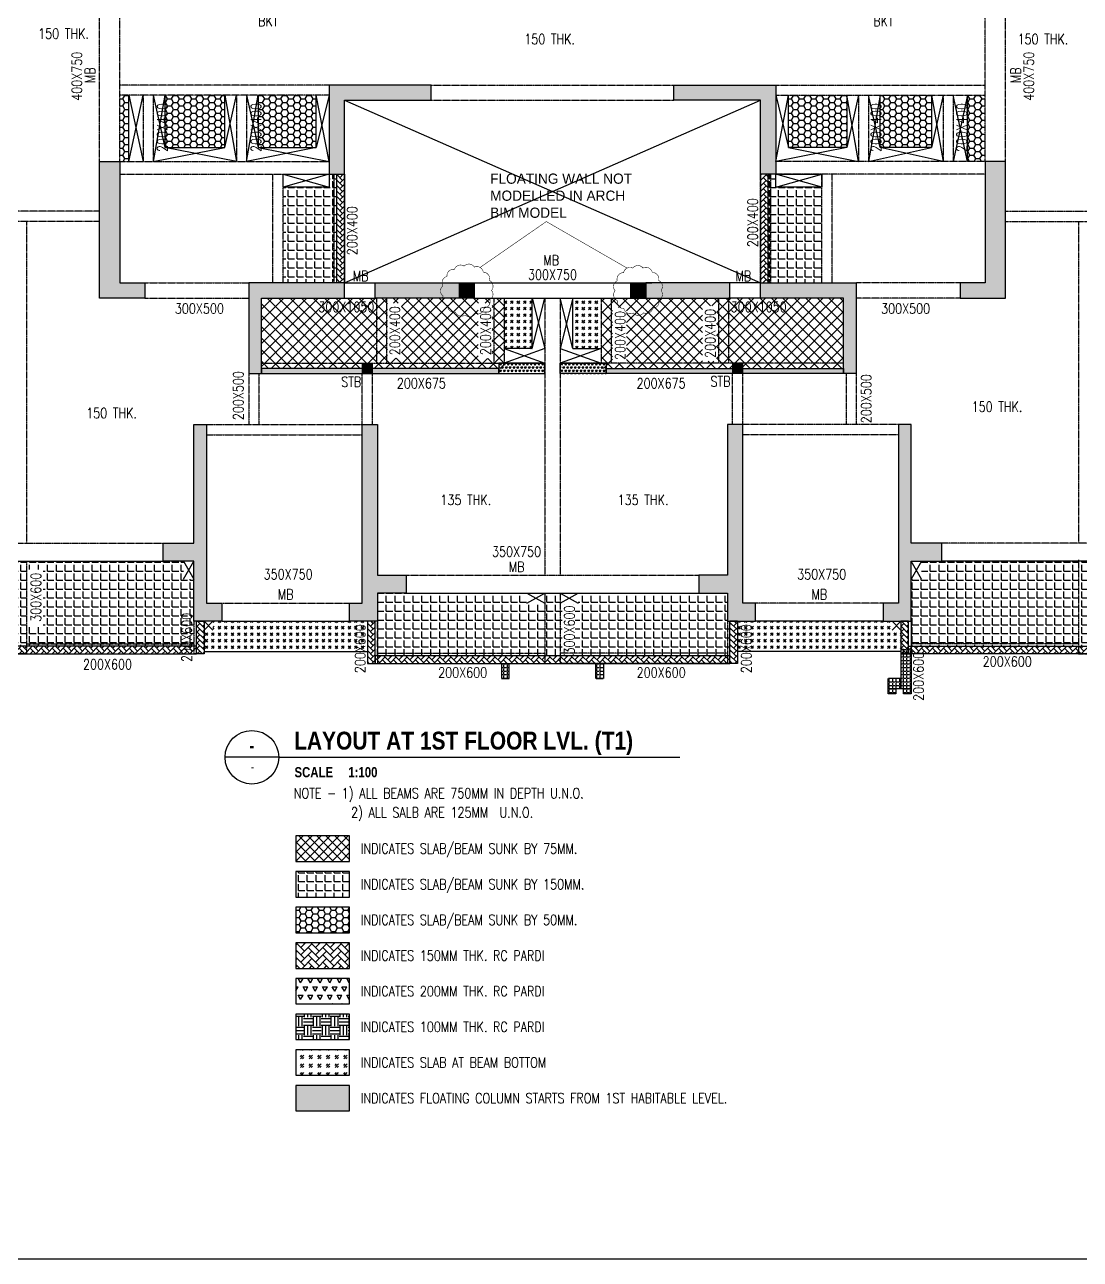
# Model space of a CAD drawing. Header units: millimetres. Extents: x 4277 to 218637, y 6776 to 49510.
# Drawn here: x 23488 to 44163, y 6776 to 30947 of the extents above; entities that cross this region are included whole.
import ezdxf
from ezdxf.enums import TextEntityAlignment as Align

# ---------------------------------------------------------------- set-up
doc = ezdxf.new("R2010")
doc.units = ezdxf.units.MM
doc.linetypes.add('DASHED2', pattern=[0.375, 0.25, -0.125])
doc.linetypes.add('HIDDEN', pattern=[0.375, 0.25, -0.125])
for name, color, linetype, lineweight in [('0. BIM ARCH 28.03.25', 7, 'Continuous', 0), ('BEAM SIZES', 3, 'Continuous', 0), ('Boundary', 40, 'Continuous', 30), ('FC', 4, 'Continuous', 0), ('OTHER', 7, 'Continuous', 30), ('RC PARDI 100MM', 2, 'Continuous', 25), ('RC PARDI 150MM', 2, 'Continuous', 25), ('RC PARDI 200MM', 2, 'Continuous', 25), ('RC PARDI 75MM', 2, 'Continuous', 25)]:
    doc.layers.add(name, color=color, linetype=linetype, lineweight=lineweight)
for name, color, linetype in [('A-REFR-TITL-100', 2, 'Continuous'), ('BEAM', 3, 'DASHED2'), ('BEAM NO', 3, 'Continuous'), ('COL', 6, 'Continuous'), ('col solid', 20, 'Continuous'), ('COVER', 2, 'Continuous'), ('CUT', 9, 'Continuous'), ('HAT', 30, 'Continuous'), ('SLAB NO', 3, 'Continuous'), ('TEXT', 3, 'Continuous')]:
    doc.layers.add(name, color=color, linetype=linetype)
doc.styles.add('AR', font='GOTHIC.TTF')
doc.styles.add('Arial', font='arial.ttf')
doc.styles.add('ARIAL-TITLE', font='arialbd.ttf')
doc.styles.add('ROMANS', font='romans.shx', dxfattribs={"width": 1.2})
pattern_1 = [(0, (67241, -120499.32), (0, 174.625), [127, -47.625]), (90, (67241, -120499.32), (-174.625, 1e-14), [127, -47.625])]
pattern_2 = [(45, (67241, -120499.32), (-112.2532, 112.2532), []), (135, (67241, -120499.32), (-112.2532, -112.2532), [])]
pattern_3 = [(45, (70290.13, -120599.35), (0, 107.763073), [228.6, -76.2]), (135, (70344.01, -120545.47), (1e-14, 107.763073), [228.6, -76.2])]
pattern_4 = [(45, (81340.96, -120596.86), (0, 107.763073), [228.6, -76.2]), (135, (81394.845, -120542.976), (1e-14, 107.763073), [228.6, -76.2])]
pattern_5 = [(180, (203140.77, 208691.166), (-75, -75), [75, -75]), (180, (203140.77, 208663.04), (-75, -75), [75, -75]), (180, (203140.77, 208634.916), (-75, -75), [75, -75]), (270, (203131.4, 208625.54), (75, -75), [75, -75]), (270, (203103.27, 208625.54), (75, -75), [75, -75]), (270, (203075.15, 208625.54), (75, -75), [75, -75])]
pattern_6 = [(60, (-136388.88, -130953.257), (-37.5, 64.951905), [37.5, -37.5]), (120, (-136388.88, -130953.257), (-75, 4e-08), [37.5, -37.5]), (360, (-136407.63, -130920.78), (37.5, 64.951905), [37.5, -37.5])]
pattern_7 = [(45, (79015.43, -128089.32), (0, 107.763073), [228.6, -76.2]), (135, (79069.315, -128035.44), (1e-14, 107.763073), [228.6, -76.2])]
pattern_8 = [(0, (67240.994, -120499.316), (0, 69.85), [50.8, -19.05]), (90, (67240.994, -120499.316), (-69.85, 4e-15), [50.8, -19.05])]
pattern_9 = [(0, (67240.994, -120499.316), (119.0625, 68.740766), [79.375, -158.75]), (120, (67240.994, -120499.316), (-119.0625, 68.740767), [79.375, -158.75]), (60, (67240.994, -120499.316), (3e-07, 137.481533), [-158.75, 79.375])]
pattern_10 = [(45, (67240.99, -120499.32), (127.27922, 0), [75, -105]), (45, (67272.81, -120499.32), (127.27922, 0), [30, -150]), (45, (67240.99, -120467.5), (127.27922, 0), [30, -150])]

# ---------------------------------------------------------------- blocks, each defined once
blk = doc.blocks.new('A-DETAIL-TITLE-100')
at = {"layer": 'A-REFR-TITL-100', "linetype": 'Continuous'}
blk.add_line((0, 0), (-1050, 0), dxfattribs=at)
blk.add_circle((-525, 0), 525, dxfattribs=at)
at = {"layer": 'A-REFR-TITL-100', "color": 4, "style": 'ARIAL-TITLE'}
for tag, p, height in [('TITLE1', (450, 937), 500), ('TITLE2', (450, 237), 500), ('SCALE1', (450, -480), 300), ('SCALE2', (2479, -480), 300)]:
    blk.add_attdef(tag, p, '', height=height, dxfattribs=at)
at = {"layer": 'A-REFR-TITL-100', "color": 4, "linetype": 'Continuous', "style": 'ARIAL-TITLE'}
blk.add_attdef('DRWG-NO', text='', height=400, dxfattribs=at).set_placement((-751, 326), align=Align.MIDDLE)
at = {"layer": 'A-REFR-TITL-100', "color": 4, "linetype": 'Continuous', "style": 'Arial', "width": 0.8}
blk.add_attdef('DRAWING-REF', text='', height=200, dxfattribs=at).set_placement((-735, -270), align=Align.MIDDLE)

msp = doc.modelspace()

# ---------------------------------------------------------------- hatches: boundary and pattern name
at = {"layer": 'col solid'}
h = msp.add_hatch(color=256, dxfattribs=at)
h.dxf.hatch_style = 1
h.paths.add_polyline_path([(29450, 29766), (29450, 28019), (29750, 28019), (29750, 29467), (31450, 29467), (31450, 29766)])
h = msp.add_hatch(color=256, dxfattribs=at)
h.dxf.hatch_style = 1
h.paths.add_polyline_path([(29450, 29766), (29450, 28019), (29750, 28019), (29750, 29467), (31450, 29467), (31450, 29766)])
h = msp.add_hatch(color=256, dxfattribs=at)
h.dxf.hatch_style = 1
h.paths.add_polyline_path([(38201, 29766), (38202, 28019), (37902, 28019), (37902, 29467), (36202, 29467), (36202, 29766)])
h = msp.add_hatch(color=256, dxfattribs=at)
h.dxf.hatch_style = 1
h.paths.add_polyline_path([(38201, 29766), (38202, 28019), (37902, 28019), (37902, 29467), (36202, 29467), (36202, 29766)])
h = msp.add_hatch(color=256, dxfattribs=at)
h.dxf.hatch_style = 1
h.paths.add_polyline_path([(24951, 25594), (24951, 28269), (25351, 28269), (25351, 25894), (25839, 25894), (25839, 25594)])
h = msp.add_hatch(color=256, dxfattribs=at)
h.dxf.hatch_style = 1
h.paths.add_polyline_path([(42701, 25594), (42701, 28269), (42301, 28269), (42301, 25894), (41812, 25894), (41812, 25594)])
h = msp.add_hatch(color=256, dxfattribs=at)
h.dxf.hatch_style = 1
h.paths.add_polyline_path([(29750, 25894), (27876, 25894), (27876, 24119), (28126, 24119), (28126, 25594), (29750, 25594)])
h = msp.add_hatch(color=256, dxfattribs=at)
h.dxf.hatch_style = 1
h.paths.add_polyline_path([(30350, 25594), (30350, 25894), (32001, 25894), (32001, 25594)])
h = msp.add_hatch(color=256, dxfattribs=at)
h.dxf.hatch_style = 1
h.paths.add_polyline_path([(37302, 25594), (37302, 25894), (35651, 25894), (35651, 25594)])
h = msp.add_hatch(color=256, dxfattribs=at)
h.dxf.hatch_style = 1
h.paths.add_polyline_path([(37901, 25894), (39776, 25894), (39776, 24119), (39526, 24119), (39526, 25594), (37901, 25594)])
h = msp.add_hatch(color=256, dxfattribs=at)
h.dxf.hatch_style = 1
h.paths.add_polyline_path([(26801, 23119), (27051, 23119), (27051, 19619), (27351, 19619), (27351, 19269), (26801, 19269), (26801, 20444), (26201, 20444), (26201, 20794), (26801, 20794)])
h = msp.add_hatch(color=256, dxfattribs=at)
h.dxf.hatch_style = 1
h.paths.add_polyline_path([(30101, 23119), (30401, 23119), (30401, 20169), (30963, 20169), (30963, 19819), (30401, 19819), (30401, 19269), (29851, 19269), (29851, 19619), (30101, 19619)])
h = msp.add_hatch(color=256, dxfattribs=at)
h.dxf.hatch_style = 1
h.paths.add_polyline_path([(37551, 23119), (37251, 23119), (37251, 20169), (36689, 20169), (36689, 19819), (37251, 19819), (37251, 19269), (37801, 19269), (37801, 19619), (37551, 19619)])
h = msp.add_hatch(color=256, dxfattribs=at)
h.dxf.hatch_style = 1
h.paths.add_polyline_path([(40851, 23119), (40601, 23119), (40601, 19619), (40301, 19619), (40301, 19269), (40851, 19269), (40851, 20444), (41451, 20444), (41451, 20794), (40851, 20794)])
at = {"layer": 'FC'}
h = msp.add_hatch(color=6, dxfattribs=at)
h.dxf.hatch_style = 1
h.paths.add_polyline_path([(32001, 25894), (32301, 25894), (32301, 25594), (32001, 25594)])
h = msp.add_hatch(color=6, dxfattribs=at)
h.dxf.hatch_style = 1
h.paths.add_polyline_path([(35351, 25894), (35651, 25894), (35651, 25594), (35351, 25594)])
h = msp.add_hatch(color=256, dxfattribs=at)
h.dxf.hatch_style = 1
h.paths.add_polyline_path([(30101, 24319), (30301, 24319), (30301, 24119), (30101, 24119)])
h = msp.add_hatch(color=256, dxfattribs=at)
h.dxf.hatch_style = 1
h.paths.add_polyline_path([(37351, 24319), (37551, 24319), (37551, 24119), (37351, 24119)])
h = msp.add_hatch(color=6, dxfattribs=at)
h.dxf.hatch_style = 1
h.paths.add_polyline_path([(28800, 9682), (29850, 9682), (29850, 10182), (28800, 10182)])
at = {"layer": 'HAT'}
h = msp.add_hatch(dxfattribs=at)
h.set_pattern_fill('HONEY', color=256, scale=25)
h.set_pattern_definition(pattern_9)
h.paths.add_polyline_path([(25351, 29566), (25531, 29566), (25531, 28269), (25351, 28269)])
h = msp.add_hatch(dxfattribs=at)
h.set_pattern_fill('HONEY', color=256, scale=25)
h.set_pattern_definition(pattern_9)
h.paths.add_polyline_path([(26231, 29566), (27409, 29566), (27409, 28545), (26231, 28545)])
h = msp.add_hatch(dxfattribs=at)
h.set_pattern_fill('HONEY', color=256, scale=25)
h.set_pattern_definition(pattern_9)
h.paths.add_polyline_path([(28059, 28544), (29200, 28544), (29200, 29566), (28059, 29566)])
h = msp.add_hatch(dxfattribs=at)
h.set_pattern_fill('HONEY', color=256, scale=25)
h.set_pattern_definition(pattern_9)
h.paths.add_polyline_path([(39593, 28544), (38451, 28544), (38452, 29566), (39593, 29566)])
h = msp.add_hatch(dxfattribs=at)
h.set_pattern_fill('HONEY', color=256, scale=25)
h.set_pattern_definition(pattern_9)
h.paths.add_polyline_path([(41250, 29566), (40243, 29566), (40243, 28545), (41250, 28545)])
h = msp.add_hatch(dxfattribs=at)
h.set_pattern_fill('HONEY', color=256, scale=25)
h.set_pattern_definition(pattern_9)
h.paths.add_polyline_path([(41951, 29566), (42301, 29566), (42301, 28269), (41951, 28269)])
h = msp.add_hatch(dxfattribs=at)
h.set_pattern_fill('ANGLE', color=256, scale=25)
h.set_pattern_definition(pattern_1)
h.paths.add_polyline_path([(28551, 25894), (29600, 25894), (29600, 27769), (29600, 28019), (29450, 28019), (29450, 27769), (28551, 27769)])
h = msp.add_hatch(dxfattribs=at)
h.set_pattern_fill('ANGLE', color=256, scale=25)
h.set_pattern_definition(pattern_1)
h.paths.add_polyline_path([(39101, 25894), (38051, 25894), (38051, 27769), (38051, 28019), (38202, 28019), (38202, 27769), (39101, 27769)])
at = {"layer": 'HAT', "linetype": 'ByBlock'}
h = msp.add_hatch(dxfattribs=at)
h.set_pattern_fill('ANSI37', color=256, scale=50)
h.set_pattern_definition(pattern_2)
h.paths.add_polyline_path([(30870, 25498), (30870, 24417), (30597, 24417), (30597, 25498)])
h.paths.add_polyline_path([(32646, 25496), (32646, 24415), (32373, 24415), (32373, 25496)])
h.paths.add_polyline_path([(28126, 25594), (32876, 25594), (32876, 24219), (28126, 24219)])
at = {"layer": 'HAT'}
h = msp.add_hatch(dxfattribs=at)
h.set_pattern_fill('GOST_GLASS', color=256, scale=15)
h.set_pattern_definition(pattern_10)
h.paths.add_polyline_path([(32876, 24606), (33426, 24606), (33426, 25594), (32876, 25594)])
h = msp.add_hatch(dxfattribs=at)
h.set_pattern_fill('GOST_GLASS', color=256, scale=15)
h.set_pattern_definition(pattern_10)
h.paths.add_polyline_path([(34226, 25594), (34776, 25594), (34776, 24606), (34226, 24606)])
at = {"layer": 'HAT', "linetype": 'ByBlock'}
h = msp.add_hatch(dxfattribs=at)
h.set_pattern_fill('ANSI37', color=256, scale=50)
h.set_pattern_definition(pattern_2)
h.paths.add_polyline_path([(37039, 25444), (37039, 24363), (36766, 24363), (36766, 25444)])
h.paths.add_polyline_path([(35001, 25411), (35274, 25411), (35274, 24329), (35001, 24329)])
h.paths.add_polyline_path([(34776, 25594), (39526, 25594), (39526, 24219), (34776, 24219)])
at = {"layer": 'HAT'}
h = msp.add_hatch(dxfattribs=at)
h.set_pattern_fill('ANGLE', color=256, scale=25)
h.set_pattern_definition(pattern_1)
h.paths.add_polyline_path([(23848, 20278), (23848, 19167), (23572, 19167), (23572, 20278)], flags=16)
h.paths.add_polyline_path([(23226, 18779), (26801, 18779), (26801, 20094), (26601, 20094), (26601, 20444), (23226, 20444)])
h = msp.add_hatch(dxfattribs=at)
h.set_pattern_fill('ANGLE', color=256, scale=25)
h.set_pattern_definition(pattern_1)
h.paths.add_polyline_path([(44126, 18779), (40851, 18779), (40851, 20094), (41051, 20094), (41051, 20444), (44126, 20444)])
h = msp.add_hatch(dxfattribs=at)
h.set_pattern_fill('ANGLE', color=256, scale=25)
h.set_pattern_definition(pattern_1)
h.paths.add_polyline_path([(44477, 20293), (44784, 20293), (44784, 19118), (44477, 19118)], flags=16)
h.paths.add_polyline_path([(48001, 18779), (44126, 18779), (44126, 20444), (47801, 20444), (47801, 20094), (48001, 20094)])
h = msp.add_hatch(dxfattribs=at)
h.set_pattern_fill('ANGLE', color=256, scale=25)
h.set_pattern_definition([(0, (67241, -69942.43), (0, 174.625), [127, -47.625]), (90, (67241, -69942.43), (-174.625, 1e-14), [127, -47.625])])
h.paths.add_polyline_path([(34015, 19591), (34273, 19591), (34273, 18619), (34015, 18619)])
h.paths.add_polyline_path([(34326, 19819), (37251, 19819), (37251, 19269), (37301, 19269), (37301, 18594), (30351, 18594), (30351, 19269), (30401, 19269), (30401, 19819), (33326, 19819), (33326, 19619), (33676, 19619), (33676, 19819), (33976, 19819), (33976, 19619), (34326, 19619)])
h = msp.add_hatch(dxfattribs=at)
h.set_pattern_fill('GOST_GLASS', color=256, scale=15)
h.set_pattern_definition([(45, (67241, -120509.34), (127.27922, 0), [75, -105]), (45, (67272.82, -120509.34), (127.27922, 0), [30, -150]), (45, (67241, -120477.52), (127.27922, 0), [30, -150])])
edge = h.paths.add_edge_path()
edge.add_line((30201, 18674), (27001, 18674))
edge.add_line((27001, 18674), (27001, 19094))
edge.add_line((27001, 19094), (27176, 19094))
edge.add_line((27176, 19094), (27176, 19269))
edge.add_line((27176, 19269), (30201, 19269))
edge.add_line((30201, 19269), (30201, 18669))
h = msp.add_hatch(dxfattribs=at)
h.set_pattern_fill('GOST_GLASS', color=256, scale=15)
h.set_pattern_definition([(45, (67240.35, -120509.365), (127.27922, 0), [75, -105]), (45, (67272.17, -120509.365), (127.27922, 0), [30, -150]), (45, (67240.35, -120477.545), (127.27922, 0), [30, -150])])
edge = h.paths.add_edge_path()
edge.add_line((37450, 18674), (40650, 18674))
edge.add_line((40650, 18674), (40650, 19094))
edge.add_line((40650, 19094), (40475, 19094))
edge.add_line((40475, 19094), (40475, 19269))
edge.add_line((40475, 19269), (37450, 19269))
edge.add_line((37450, 19269), (37450, 18669))
h = msp.add_hatch(dxfattribs=at)
h.set_pattern_fill('ANGLE', color=256, scale=10)
h.set_pattern_definition(pattern_8)
h.paths.add_polyline_path([(40650, 17944), (40851, 17944), (40851, 18729), (40650, 18729)])
h = msp.add_hatch(dxfattribs=at)
h.set_pattern_fill('ANGLE', color=256, scale=10)
h.set_pattern_definition(pattern_8)
h.paths.add_polyline_path([(32826, 18444), (32976, 18444), (32976, 18144), (32826, 18144)])
h = msp.add_hatch(dxfattribs=at)
h.set_pattern_fill('ANGLE', color=256, scale=10)
h.set_pattern_definition(pattern_8)
h.paths.add_polyline_path([(34676, 18144), (34826, 18144), (34826, 18444), (34676, 18444)])
h = msp.add_hatch(dxfattribs=at)
h.set_pattern_fill('ANGLE', color=256, scale=10)
h.set_pattern_definition(pattern_8)
h.paths.add_polyline_path([(40401, 18144), (40650, 18144), (40650, 17944), (40401, 17944)])
h = msp.add_hatch(dxfattribs=at)
h.set_pattern_fill('ANGLE', color=256, scale=10)
h.set_pattern_definition(pattern_8)
h.paths.add_polyline_path([(40401, 17944), (40550, 17944), (40550, 17844), (40401, 17844)])
h = msp.add_hatch(dxfattribs=at)
h.set_pattern_fill('ANGLE', color=256, scale=10)
h.set_pattern_definition(pattern_8)
h.paths.add_polyline_path([(40701, 17844), (40851, 17844), (40851, 17944), (40701, 17944)])
at = {"layer": 'HAT', "linetype": 'ByBlock'}
h = msp.add_hatch(dxfattribs=at)
h.set_pattern_fill('ANSI37', color=256, scale=1000)
h.set_pattern_definition([(45, (2913.46, 7953.83), (-88.38835, 88.38835), []), (135, (2913.46, 7953.83), (-88.38835, -88.38835), [])])
h.paths.add_polyline_path([(28800, 15067), (28800, 14567), (29850, 14567), (29850, 15067)])
at = {"layer": 'HAT'}
h = msp.add_hatch(dxfattribs=at)
h.set_pattern_fill('ANGLE', color=256, scale=25)
h.set_pattern_definition([(0, (-368946.55, -2041689.13), (0, 174.625), [127, -47.625]), (90, (-368946.55, -2041689.13), (-174.625, 1e-14), [127, -47.625])])
h.paths.add_polyline_path([(28800, 13869), (29850, 13869), (29850, 14369), (28800, 14369)])
h = msp.add_hatch(dxfattribs=at)
h.set_pattern_fill('HONEY', color=256, scale=25)
h.set_pattern_definition([(0, (67240.994, -120367.166), (119.0625, 68.740766), [79.375, -158.75]), (120, (67240.994, -120367.166), (-119.0625, 68.740767), [79.375, -158.75]), (60, (67240.994, -120367.166), (3e-07, 137.481533), [-158.75, 79.375])])
h.paths.add_polyline_path([(28800, 13171), (29850, 13171), (29850, 13671), (28800, 13671)])
h = msp.add_hatch(dxfattribs=at)
h.set_pattern_fill('GOST_GLASS', color=256, scale=20)
h.set_pattern_definition([(45, (67241, -117937.64), (169.70563, 0), [100, -140]), (45, (67283.42, -117937.64), (169.70563, 0), [40, -200]), (45, (67241, -117895.22), (169.70563, 0), [40, -200])])
h.paths.add_polyline_path([(28800, 10380), (29850, 10380), (29850, 10880), (28800, 10880)])
at = {"layer": 'RC PARDI 100MM'}
h = msp.add_hatch(dxfattribs=at)
h.set_pattern_fill('EARTH', color=30, scale=300, angle=180)
h.set_pattern_definition(pattern_5)
h.paths.add_polyline_path([(32776, 24219), (28126, 24219), (28126, 24119), (32776, 24119)])
h = msp.add_hatch(dxfattribs=at)
h.set_pattern_fill('EARTH', color=30, scale=300, angle=180)
h.set_pattern_definition(pattern_5)
h.paths.add_polyline_path([(34876, 24219), (39526, 24219), (39526, 24119), (34876, 24119)])
h = msp.add_hatch(dxfattribs=at)
h.set_pattern_fill('EARTH', color=30, scale=700)
h.set_pattern_definition([(0, (-158477.94, -131612.73), (175, 175), [175, -175]), (0, (-158477.94, -131547.1), (175, 175), [175, -175]), (0, (-158477.94, -131481.48), (175, 175), [175, -175]), (90, (-158456.07, -131459.6), (-175, 175), [175, -175]), (90, (-158390.44, -131459.6), (-175, 175), [175, -175]), (90, (-158324.82, -131459.6), (-175, 175), [175, -175])])
h.paths.add_polyline_path([(28800, 11077), (29850, 11077), (29850, 11577), (28800, 11577)])
at = {"layer": 'RC PARDI 150MM'}
h = msp.add_hatch(dxfattribs=at)
h.set_pattern_fill('AR-HBONE', color=30, scale=0.75)
h.set_pattern_definition(pattern_7)
h.paths.add_polyline_path([(29600, 28019), (29750, 28019), (29750, 25894), (29600, 25894)])
h = msp.add_hatch(dxfattribs=at)
h.set_pattern_fill('AR-HBONE', color=30, scale=0.75)
h.set_pattern_definition(pattern_7)
h.paths.add_polyline_path([(38051, 28019), (37901, 28019), (37901, 25894), (38051, 25894)])
h = msp.add_hatch(dxfattribs=at)
h.set_pattern_fill('AR-HBONE', color=30, scale=0.75)
h.set_pattern_definition(pattern_3)
h.paths.add_polyline_path([(26851, 19269), (27001, 19269), (27001, 18629), (26851, 18629)])
h = msp.add_hatch(dxfattribs=at)
h.set_pattern_fill('AR-HBONE', color=30, scale=0.75)
h.set_pattern_definition(pattern_4)
h.paths.add_polyline_path([(30351, 19269), (30201, 19269), (30201, 18444), (30351, 18444)])
h = msp.add_hatch(dxfattribs=at)
h.set_pattern_fill('AR-HBONE', color=30, scale=0.75)
h.set_pattern_definition(pattern_4)
h.paths.add_polyline_path([(37301, 19279), (37451, 19279), (37451, 18444), (37301, 18444)])
h = msp.add_hatch(dxfattribs=at)
h.set_pattern_fill('AR-HBONE', color=30, scale=0.75)
h.set_pattern_definition(pattern_3)
h.paths.add_polyline_path([(40801, 19269), (40651, 19269), (40650, 18629), (40800, 18629)])
h = msp.add_hatch(dxfattribs=at)
h.set_pattern_fill('AR-HBONE', color=30, scale=0.75)
h.set_pattern_definition([(45, (67240.994, -120599.316), (0, 107.763073), [228.6, -76.2]), (135, (67294.876, -120545.435), (1e-14, 107.763073), [228.6, -76.2])])
h.paths.add_polyline_path([(19600, 18629), (26851, 18629), (26851, 18779), (19600, 18779)])
h = msp.add_hatch(dxfattribs=at)
h.set_pattern_fill('AR-HBONE', color=30, scale=0.75)
h.set_pattern_definition([(45, (67240.52, -120599.32), (0, 107.763073), [228.6, -76.2]), (135, (67294.405, -120545.435), (1e-14, 107.763073), [228.6, -76.2])])
h.paths.add_polyline_path([(48051, 18629), (40800, 18629), (40800, 18779), (48051, 18779)])
h = msp.add_hatch(dxfattribs=at)
h.set_pattern_fill('AR-HBONE', color=30, scale=0.75)
h.set_pattern_definition([(45, (67240.994, -120499.316), (0, 107.763073), [228.6, -76.2]), (135, (67294.876, -120445.435), (1e-14, 107.763073), [228.6, -76.2])])
h.paths.add_polyline_path([(30351, 18444), (37301, 18444), (37301, 18594), (30351, 18594)])
h = msp.add_hatch(dxfattribs=at)
h.set_pattern_fill('AR-HBONE', color=30)
h.set_pattern_definition([(45, (-428592.81, -2047117.43), (0, 143.684098), [304.8, -101.6]), (135, (-428520.97, -2047045.59), (1e-14, 143.684098), [304.8, -101.6])])
h.paths.add_polyline_path([(28800, 12473), (29850, 12473), (29850, 12973), (28800, 12973)])
at = {"layer": 'RC PARDI 200MM'}
h = msp.add_hatch(dxfattribs=at)
h.set_pattern_fill('TRIANG', color=30, scale=200, angle=360)
h.set_pattern_definition(pattern_6)
h.paths.add_polyline_path([(32776, 24119), (33676, 24119), (33676, 24319), (32776, 24319)])
h = msp.add_hatch(dxfattribs=at)
h.set_pattern_fill('TRIANG', color=30, scale=200, angle=360)
h.set_pattern_definition(pattern_6)
h.paths.add_polyline_path([(34876, 24119), (33976, 24119), (33976, 24319), (34876, 24319)])
at = {"layer": 'RC PARDI 75MM'}
h = msp.add_hatch(dxfattribs=at)
h.set_pattern_fill('TRIANG', color=30, scale=20)
h.set_pattern_definition([(60, (-428592.81, -2046896.25), (-95.25, 164.977839), [95.25, -95.25]), (120, (-428592.81, -2046896.25), (-190.5, 1e-07), [95.25, -95.25]), (0, (-428640.44, -2046813.76), (95.25, 164.977839), [95.25, -95.25])])
h.paths.add_polyline_path([(28800, 11775), (29850, 11775), (29850, 12275), (28800, 12275)])

# ---------------------------------------------------------------- linework, layer by layer
at = {"layer": '0. BIM ARCH 28.03.25', "linetype": 'ByBlock', "lineweight": -2, "const_width": 10, "elevation": 0}
msp.add_lwpolyline([(32408, 26195), (33705, 27093), (35286, 26182)], dxfattribs=at)
for points in [[(32631, 25744, 0.5), (32589, 25940, 0.5), (32470, 26102, 0.5), (32296, 26201, 0.5), (32096, 26220, 0.5), (31906, 26156, 0.5), (31759, 26019, 0.5), (31680, 25834, 0.5), (31685, 25633, 0.5), (31771, 25452, 0.5), (31924, 25322, 0.5), (32116, 25265, 0.5), (32315, 25293, 0.5), (32486, 25400, 0.5), (32597, 25567, 0.5)], [(35950, 25744, 0.5), (35905, 25939, 0.5), (35780, 26096, 0.5), (35599, 26182, 0.5), (35398, 26181, 0.5), (35218, 26093, 0.5), (35094, 25935, 0.5), (35052, 25739, 0.5), (35098, 25544, 0.5), (35225, 25389, 0.5), (35407, 25304, 0.5), (35608, 25307, 0.5), (35787, 25398, 0.5), (35909, 25557, 0.5)]]:
    msp.add_lwpolyline(points, format="xyb", close=True, dxfattribs=at)
at = {"layer": 'A-REFR-TITL-100', "linetype": 'Continuous'}
msp.add_line((28464, 16605), (36321, 16605), dxfattribs=at)
at = {"layer": 'BEAM', "color": 4, "linetype": 'HIDDEN', "ltscale": 10}
for p, q in [((24951, 28269, 0), (24951, 31566, 0)), ((25351, 29766, 0), (25351, 31566, 0)), ((42301, 29766, 0), (42300, 31566, 0)), ((42701, 28269, 0), (42700, 31566, 0)), ((20252, 20794, 0), (26201, 20794, 0)), ((47400, 20794, 0), (41451, 20794, 0)), ((30963, 20169, 0), (36689, 20169, 0)), ((27351, 19619, 0), (29850, 19619, 0)), ((40300, 19619, 0), (37801, 19619, 0))]:
    msp.add_line(p, q, dxfattribs=at)
at = {"layer": 'BEAM', "color": 4, "ltscale": 10}
for p, q in [((25351, 28269, 0), (25351, 29766, 0)), ((42301, 28269, 0), (42301, 29766, 0))]:
    msp.add_line(p, q, dxfattribs=at)
at = {"layer": 'BEAM', "linetype": 'HIDDEN', "ltscale": 10}
for p, q in [((29450, 29766, 0), (25351, 29766, 0)), ((31450, 29766, 0), (36202, 29766, 0)), ((38201, 29766, 0), (42301, 29766, 0)), ((25351, 28019, 0), (29450, 28019, 0)), ((28351, 25894, -5), (28351, 28019, 0)), ((29549, 25893, 0), (29550, 28019, 0)), ((38103, 25893, 0), (38101, 28019, 0)), ((42301, 28019, 0), (38201, 28019, 0)), ((39301, 25894, -5), (39301, 28019, 0)), ((24951, 27294, 6), (22002, 27294, 6)), ((24951, 27094, 6), (22002, 27094, 6)), ((23526, 27094, 0), (23526, 20794, 0)), ((42701, 27294, 6), (45649, 27294, 6)), ((42701, 27094, 6), (45649, 27094, 6)), ((44126, 27094, 0), (44126, 20819, 0)), ((25839, 25894, 0), (27876, 25894, 0)), ((41812, 25894, 0), (39776, 25894, 0)), ((25839, 25594, 0), (27876, 25594, 0)), ((30376, 25594, 0), (30376, 24319, 0)), ((30576, 25594, 0), (30576, 24319, 0)), ((32676, 25594, 0), (32676, 24319, 0)), ((34976, 25594, 0), (34976, 24319, 0)), ((37076, 25594, 0), (37076, 24319, 0)), ((37276, 25594, 0), (37276, 24319, 0)), ((41812, 25594, 0), (39776, 25594, 0)), ((33676, 24319, 0), (33676, 20169, 0)), ((33976, 24319, 0), (33976, 20169, 0)), ((27876, 24119, 0), (27876, 23119, 0)), ((28076, 24119, 0), (28076, 23119, 0)), ((28126, 24119, 0), (33676, 24119, 0)), ((30101, 23119, 0), (30101, 24119, 0)), ((30301, 23119, 0), (30301, 24119, 0)), ((39526, 24119, 0), (33976, 24119, 0)), ((37351, 23119, 0), (37351, 24119, 0)), ((37551, 23119, 0), (37551, 24119, 0)), ((39576, 24119, 0), (39576, 23119, 0)), ((39776, 24119, 0), (39776, 23119, 0)), ((27051, 23119, 0), (30101, 23119, 0)), ((40601, 23119, 0), (37551, 23119, 0)), ((27051, 22919, 0), (30101, 22919, 0)), ((40601, 22919, 0), (37551, 22919, 0))]:
    msp.add_line(p, q, dxfattribs=at)
at = {"layer": 'BEAM', "ltscale": 10}
for p, q in [((29450, 29566, 0), (25351, 29566, 0)), ((25806, 29566, 0), (25806, 28269, 0)), ((26006, 29566, 0), (26006, 28269, 0)), ((27634, 29566, 0), (27634, 28269, 0)), ((27834, 29566, 0), (27834, 28269, 0)), ((38201, 29566, 0), (42301, 29566, 0)), ((39818, 29566, 0), (39818, 28269, 0)), ((40018, 29566, 0), (40018, 28269, 0)), ((41475, 29566, 0), (41475, 28269, 0)), ((41675, 29566, 0), (41675, 28269, 0)), ((31450, 29467, 0), (36202, 29467, 0)), ((25351, 28269, 0), (29450, 28269, 0)), ((42301, 28269, 0), (38201, 28269, 0)), ((28551, 25894, -5), (28551, 28019, 0)), ((29749, 25894, 0), (29750, 28019, 0)), ((37902, 25894, 0), (37901, 28019, 0)), ((39101, 25894, -5), (39101, 28019, 0)), ((32876, 25594, 0), (32876, 24319, 0)), ((33676, 25594, 0), (33676, 24319, 0)), ((33976, 25594, 0), (33976, 24319, 0)), ((34776, 25594, 0), (34776, 24319, 0)), ((28126, 24319, 0), (33676, 24319, 0)), ((39526, 24319, 0), (33976, 24319, 0)), ((23526, 20444, 0), (23526, 18629, 0)), ((44126, 20469, 0), (44125, 18629, 0)), ((33676, 19819, 0), (33676, 18444, 0)), ((33976, 19819, 0), (33976, 18444, 0)), ((26801, 19279, 0), (26801, 18629, 0)), ((27001, 19279, 0), (27001, 18629, 0)), ((30201, 19276, 0), (30201, 18444, 0)), ((30401, 19276, 0), (30401, 18444, 0)), ((37251, 19276, 0), (37251, 18444, 0)), ((37451, 19276, 0), (37451, 18444, 0)), ((40651, 19279, 0), (40650, 18629, 0)), ((40851, 19279, 0), (40850, 18629, 0)), ((23526, 18629, 0), (23226, 18629, 0)), ((23526, 18829, 0), (26801, 18829, 0)), ((23526, 18629, 0), (26801, 18629, 0)), ((27000, 18629, 0), (26801, 18629, 0)), ((30401, 18644, 0), (33676, 18644, 0)), ((37251, 18644, 0), (33976, 18644, 0)), ((40651, 18629, 0), (40850, 18629, 0)), ((44125, 18829, 0), (40850, 18829, 0)), ((44125, 18629, 0), (40850, 18629, 0)), ((44125, 18629, 0), (44425, 18629, 0)), ((30201, 18444, 0), (30401, 18444, 0)), ((30401, 18444, 0), (33676, 18444, 0)), ((33676, 18444, 0), (33976, 18444, 0)), ((37251, 18444, 0), (33976, 18444, 0)), ((37451, 18444, 0), (37251, 18444, 0))]:
    msp.add_line(p, q, dxfattribs=at)
at = {"layer": 'BEAM', "color": 4}
for p, q in [((29750, 25894, 0), (30376, 25894, 0)), ((31875, 25894, 0), (35776, 25894, 0)), ((37901, 25894, 0), (37276, 25894, 0)), ((29750, 25594, 0), (30376, 25594, 0)), ((32301, 25594, 0), (35776, 25594, 0)), ((37901, 25594, 0), (37276, 25594, 0)), ((20252, 20444, 0), (26201, 20444, 0)), ((47400, 20444, 0), (41451, 20444, 0)), ((30963, 19819, 0), (36689, 19819, 0)), ((27351, 19269, 0), (29850, 19269, 0)), ((40300, 19269, 0), (37801, 19269, 0))]:
    msp.add_line(p, q, dxfattribs=at)
at = {"layer": 'BEAM'}
for p, q in [((40650, 19269, 0), (40650, 17944, 0)), ((40850, 19269, 0), (40850, 17944, 0)), ((32826, 18444, 0), (32826, 18144, 0)), ((32976, 18144, 0), (32976, 18444, 0)), ((34676, 18144, 0), (34676, 18444, 0)), ((34826, 18434, 0), (34826, 18144, 0)), ((32826, 18144, 0), (32976, 18144, 0)), ((34676, 18144, 0), (34826, 18144, 0)), ((40650, 18144, 0), (40401, 18144, 0)), ((40401, 17944, 0), (40401, 18144, 0)), ((40650, 17944, 0), (40401, 17944, 0)), ((40851, 17944, 0), (40650, 17944, 0))]:
    msp.add_line(p, q, dxfattribs=at)
at = {"layer": 'BEAM', "color": 4, "elevation": 0}
msp.add_lwpolyline([(32301, 25894), (33826, 25894)], dxfattribs=at)
at = {"layer": 'Boundary'}
msp.add_lwpolyline([(4277, 49510), (65790, 49510), (65790, 6776), (4277, 6776)], close=True, dxfattribs=at)
at = {"layer": 'COL', "elevation": 0}
for points in [[(29450, 29766), (29450, 28019), (29750, 28019), (29750, 29467), (31450, 29467), (31450, 29766)], [(38201, 29766), (38202, 28019), (37902, 28019), (37902, 29467), (36202, 29467), (36202, 29766)], [(24951, 25594), (24951, 28269), (25351, 28269), (25351, 25894), (25839, 25894), (25839, 25594)], [(42701, 25594), (42701, 28269), (42301, 28269), (42301, 25894), (41812, 25894), (41812, 25594)], [(29750, 25894), (27876, 25894), (27876, 24119), (28126, 24119), (28126, 25594), (29750, 25594)], [(30350, 25594), (30350, 25894), (32001, 25894), (32001, 25594)], [(37302, 25594), (37302, 25894), (35651, 25894), (35651, 25594)], [(37901, 25894), (39776, 25894), (39776, 24119), (39526, 24119), (39526, 25594), (37901, 25594)], [(26801, 23119), (27051, 23119), (27051, 19619), (27351, 19619), (27351, 19269), (26801, 19269), (26801, 20444), (26201, 20444), (26201, 20794), (26801, 20794)], [(30101, 23119), (30401, 23119), (30401, 20169), (30963, 20169), (30963, 19819), (30401, 19819), (30401, 19269), (29851, 19269), (29851, 19619), (30101, 19619)], [(37551, 23119), (37251, 23119), (37251, 20169), (36689, 20169), (36689, 19819), (37251, 19819), (37251, 19269), (37801, 19269), (37801, 19619), (37551, 19619)], [(40851, 23119), (40601, 23119), (40601, 19619), (40301, 19619), (40301, 19269), (40851, 19269), (40851, 20444), (41451, 20444), (41451, 20794), (40851, 20794)]]:
    msp.add_lwpolyline(points, close=True, dxfattribs=at)
at = {"layer": 'COVER'}
for p, q in [((33426, 24610, 0), (33426, 25594, 0)), ((34226, 24610, 0), (34226, 25594, 0)), ((33426, 24606, 0), (32876, 24606, 0)), ((33976, 24606, 0), (33976, 24606, 0)), ((34226, 24606, 0), (34776, 24606, 0)), ((27001, 18674, 0), (30201, 18674, 0)), ((40651, 18674, 0), (37451, 18674, 0)), ((40650, 18629, 0), (40650, 18569, 0))]:
    msp.add_line(p, q, dxfattribs=at)
at = {"layer": 'COVER', "elevation": 0}
for points in [[(25531, 28269), (25531, 29566)], [(26231, 29566), (26231, 28545), (27409, 28545), (27409, 29566)], [(28059, 29566), (28059, 28544), (29200, 28544), (29200, 29566)], [(39593, 29566), (39593, 28544), (38451, 28544), (38451, 29566)], [(41250, 29566), (41250, 28545), (40243, 28545), (40243, 29566)], [(41951, 28269), (41951, 29566)], [(40550, 17944), (40551, 17844), (40401, 17844), (40401, 17944)], [(40850, 17944), (40851, 17844), (40701, 17844), (40701, 17944)]]:
    msp.add_lwpolyline(points, dxfattribs=at)
for points in [[(29450, 27769), (28551, 27769), (28551, 28019), (29450, 28019)], [(29600, 28019), (29750, 28019), (29750, 25894), (29600, 25894)], [(38051, 28019), (37901, 28019), (37901, 25894), (38051, 25894)], [(38202, 28021), (39101, 28021), (39101, 27769), (38202, 27769)], [(26851, 19269), (27001, 19269), (27001, 18629), (26851, 18629)], [(30351, 19269), (30201, 19269), (30201, 18444), (30351, 18444)], [(37301, 19279), (37451, 19279), (37451, 18444), (37301, 18444)], [(40801, 19269), (40651, 19269), (40650, 18629), (40800, 18629)], [(19600, 18629), (26851, 18629), (26851, 18779), (19600, 18779)], [(48051, 18629), (40800, 18629), (40800, 18779), (48051, 18779)], [(30351, 18444), (37301, 18444), (37301, 18594), (30351, 18594)]]:
    msp.add_lwpolyline(points, close=True, dxfattribs=at)
at = {"layer": 'COVER', "const_width": 0.1, "elevation": 0}
for points in [[(26601, 20094), (26801, 20094), (26801, 20444), (26601, 20444)], [(41051, 20094), (40851, 20094), (40851, 20444), (41051, 20444)], [(33326, 19819), (33326, 19619), (33676, 19619), (33676, 19819)], [(33976, 19819), (33976, 19619), (34326, 19619), (34326, 19819)], [(27176, 19094), (27001, 19094), (27001, 19269), (27176, 19269)], [(40476, 19094), (40651, 19094), (40651, 19269), (40476, 19269)]]:
    msp.add_lwpolyline(points, close=True, dxfattribs=at)
at = {"layer": 'CUT'}
for p, q in [((25531, 29566, 0), (25806, 28269, 0)), ((25531, 28269, 0), (25806, 29566, 0)), ((26006, 29566, 0), (26231, 28545, 0)), ((26231, 29566, 0), (26006, 28269, 0)), ((27409, 28545, 0), (27634, 29566, 0)), ((27409, 29566, 0), (27634, 28269, 0)), ((27834, 29566, 0), (28059, 28544, 0)), ((27834, 28269, 0), (28059, 29566, 0)), ((29450, 28269, 0), (29200, 29566, 0)), ((29450, 29566, 0), (29200, 28544, 0)), ((38201, 28269, 0), (38451, 29566, 0)), ((38201, 29566, 0), (38451, 28544, 0)), ((39818, 29566, 0), (39593, 28544, 0)), ((39818, 28269, 0), (39593, 29566, 0)), ((40243, 28545, 0), (40018, 29566, 0)), ((40243, 29566, 0), (40018, 28269, 0)), ((41475, 29566, 0), (41250, 28545, 0)), ((41250, 29566, 0), (41475, 28269, 0)), ((41951, 29566, 0), (41675, 28269, 0)), ((41951, 28269, 0), (41675, 29566, 0)), ((29749, 25894, 0), (37902, 29467, 0)), ((29750, 29467, 0), (37901, 25894, 0)), ((26006, 28269, 0), (27409, 28545, 0)), ((27634, 28269, 0), (26231, 28545, 0)), ((29200, 28544, 0), (27834, 28269, 0)), ((28059, 28544, 0), (29450, 28269, 0)), ((39593, 28544, 0), (38201, 28269, 0)), ((38451, 28544, 0), (39818, 28269, 0)), ((40018, 28269, 0), (41250, 28545, 0)), ((41475, 28269, 0), (40243, 28545, 0)), ((29450, 28019, 0), (28551, 27769, 0)), ((28551, 28019, 0), (29450, 27769, 0)), ((38202, 27769, 0), (39101, 28019, 0)), ((39101, 27769, 0), (38202, 28019, 0)), ((33426, 24610, 0), (33676, 25594, 0)), ((33426, 25594, 0), (33676, 24606, 0)), ((34226, 24610, 0), (33976, 25594, 0)), ((34226, 25594, 0), (33976, 24606, 0)), ((32876, 24606, 0), (33676, 24319, 0)), ((33676, 24606, 0), (32876, 24319, 0)), ((34776, 24606, 0), (33976, 24319, 0)), ((33976, 24606, 0), (34776, 24319, 0)), ((26601, 20094, 0), (26801, 20444, 0)), ((26601, 20444, 0), (26801, 20094, 0)), ((41051, 20094, 0), (40851, 20444, 0)), ((41051, 20444, 0), (40851, 20094, 0)), ((33326, 19619, 0), (33676, 19819, 0)), ((33326, 19819, 0), (33676, 19619, 0)), ((33976, 19619, 0), (34326, 19819, 0)), ((33976, 19819, 0), (34326, 19619, 0)), ((27176, 19094, 0), (27001, 19269, 0)), ((27001, 19094, 0), (27176, 19269, 0)), ((40476, 19094, 0), (40651, 19269, 0)), ((40651, 19094, 0), (40476, 19269, 0))]:
    msp.add_line(p, q, dxfattribs=at)
at = {"layer": 'FC', "color": 6, "elevation": 0}
for points in [[(32001, 25894), (32301, 25894), (32301, 25594), (32001, 25594)], [(35351, 25894), (35651, 25894), (35651, 25594), (35351, 25594)]]:
    msp.add_lwpolyline(points, close=True, dxfattribs=at)
at = {"layer": 'FC', "elevation": 0}
for points in [[(30101, 24319), (30301, 24319), (30301, 24119), (30101, 24119)], [(37351, 24319), (37551, 24319), (37551, 24119), (37351, 24119)]]:
    msp.add_lwpolyline(points, close=True, dxfattribs=at)
at = {"layer": 'OTHER', "elevation": 0}
for points in [[(28800, 14567), (29850, 14567), (29850, 15067), (28800, 15067)], [(28800, 13869), (29850, 13869), (29850, 14369), (28800, 14369)], [(28800, 13171), (29850, 13171), (29850, 13671), (28800, 13671)], [(28800, 12473), (29850, 12473), (29850, 12973), (28800, 12973)], [(28800, 11775), (29850, 11775), (29850, 12275), (28800, 12275)], [(28800, 11077), (29850, 11077), (29850, 11577), (28800, 11577)], [(28800, 10380), (29850, 10380), (29850, 10880), (28800, 10880)], [(28800, 9682), (29850, 9682), (29850, 10182), (28800, 10182)]]:
    msp.add_lwpolyline(points, close=True, dxfattribs=at)
at = {"layer": 'RC PARDI 200MM', "elevation": 0}
for points in [[(32776, 24219), (28126, 24219), (28126, 24119), (32776, 24119)], [(32776, 24119), (33676, 24119), (33676, 24319), (32776, 24319)], [(34876, 24119), (33976, 24119), (33976, 24319), (34876, 24319)], [(34876, 24219), (39526, 24219), (39526, 24119), (34876, 24119)]]:
    msp.add_lwpolyline(points, close=True, dxfattribs=at)

# ---------------------------------------------------------------- block references
at = {"layer": 'A-REFR-TITL-100'}
ref = msp.add_blockref('A-DETAIL-TITLE-100', (28464, 16605), dxfattribs=at)
ref.add_attrib('TITLE2', 'LAYOUT AT 1ST FLOOR LVL. (T1)', (28765, 16756), dxfattribs={"color": 4, "height": 350, "style": 'ARIAL-TITLE', "width": 0.84})
ref.add_attrib('DRWG-NO', '-', dxfattribs={"color": 4, "linetype": 'Continuous', "height": 250, "style": 'ARIAL-TITLE', "width": 0.8}).set_placement((27939, 16833), align=Align.MIDDLE)
ref.add_attrib('DRAWING-REF', '-', dxfattribs={"color": 4, "linetype": 'Continuous', "height": 150, "style": 'Arial', "width": 0.8}).set_placement((27950, 16416), align=Align.MIDDLE)
ref.add_attrib('SCALE1', 'SCALE', (28772, 16213), dxfattribs={"color": 4, "height": 200, "style": 'ARIAL-TITLE', "width": 0.8})
ref.add_attrib('SCALE2', '1:100', (29826, 16213), dxfattribs={"color": 4, "height": 200, "style": 'ARIAL-TITLE', "width": 0.8})

# ---------------------------------------------------------------- texts
at = {"layer": '0. BIM ARCH 28.03.25', "linetype": 'ByBlock', "lineweight": -2, "insert": (32605, 28033, 0), "char_height": 200, "width": 2843.34, "attachment_point": 1, "style": 'AR'}
msp.add_mtext('FLOATING WALL NOT MODELLED IN ARCH BIM MODEL', dxfattribs=at)
at = {"layer": 'BEAM NO', "style": 'ROMANS', "width": 0.8}
for s, p in [('BKT', (28258, 30857, 0)), ('BKT', (40308, 30857, 0)), ('MB', (33800, 26176, 0)), ('MB', (30070, 25869, 0)), ('MB', (37562, 25869, 0)), ('MB', (33122, 20173, 0)), ('MB', (28598, 19633, 0)), ('MB', (39053, 19633, 0))]:
    msp.add_text(s, height=200, dxfattribs=at).set_placement(p, align=Align.BOTTOM_CENTER)
for p in [(24926, 29958, 0), (43059, 29958, 0)]:
    msp.add_text('MB', height=200, rotation=90, dxfattribs=at).set_placement(p, align=Align.BOTTOM_CENTER)
at = {"layer": 'BEAM SIZES', "style": 'ROMANS', "width": 0.8}
for s, p in [('400X750', (24670, 29938, 0)), ('400X750', (43315, 29938, 0)), ('200X400', (26346, 28934, 0)), ('200X400', (28178, 28934, 0)), ('200X400', (40321, 28934, 0)), ('200X400', (42001, 28934, 0)), ('200X400', (30062, 26913, 0)), ('200X400', (37906, 27070)), ('200X400', (30898, 24955)), ('200X400', (32676, 24956, 0)), ('200X400', (35311, 24863)), ('200X400', (37076, 24903, 0)), ('200X500', (27832, 23685, 0)), ('200X500', (40130, 23624, -6)), ('300X600', (23868, 19738, 0)), ('200X600', (26821, 18951, 0)), ('300X600', (34317, 19097, 0)), ('200X600', (30218, 18731, 0)), ('200X600', (37783, 18731, 0)), ('200X600', (41155, 18188, 0))]:
    msp.add_text(s, height=200, rotation=90, dxfattribs=at).set_placement(p, align=Align.BOTTOM_CENTER)
for s, p in [('300X750', (33826, 25894, 0)), ('300X500', (26911, 25230, 0)), ('300X1050', (29788, 25261, 0)), ('300X1050', (37864, 25261, 0)), ('300X500', (40741, 25230, 0)), ('200X675', (31258, 23766)), ('200X675', (35953, 23766)), ('350X750', (33122, 20471, 0)), ('350X750', (28649, 20028, 0)), ('350X750', (39099, 20028, 0)), ('200X600', (25110, 18264, 0)), ('200X600', (42732, 18320, 0)), ('200X600', (32067, 18104, 0)), ('200X600', (35955, 18104, 0))]:
    msp.add_text(s, height=200, dxfattribs=at).set_placement(p, align=Align.BOTTOM_CENTER)
at = {"layer": 'SLAB NO', "style": 'ROMANS', "width": 0.8}
for s, p in [('150 THK.', (24250, 30612)), ('150 THK.', (33770, 30505)), ('150 THK.', (43432, 30505)), ('150 THK.', (42532, 23308)), ('150 THK.', (25191, 23184)), ('135 THK.', (32128, 21484)), ('135 THK.', (35600, 21484))]:
    msp.add_text(s, height=200, dxfattribs=at).set_placement(p, align=Align.BOTTOM_CENTER)
at = {"layer": 'TEXT', "style": 'ROMANS', "width": 0.8}
for p in [(29884, 23796, 0), (37116, 23803, 0)]:
    msp.add_text('STB', height=200, dxfattribs=at).set_placement(p, align=Align.BOTTOM_CENTER)
at = {"layer": 'TEXT', "ltscale": 50, "style": 'ROMANS', "width": 0.8}
for s, p in [('NOTE - 1) ALL BEAMS ARE 750MM IN DEPTH U.N.O.', (28760, 15901)), ('2) ALL SALB ARE 125MM  U.N.O.', (29881, 15526)), ('INDICATES SLAB/BEAM SUNK BY 75MM. ', (30069, 14817)), ('INDICATES SLAB/BEAM SUNK BY 150MM. ', (30069, 14119)), ('INDICATES SLAB/BEAM SUNK BY 50MM. ', (30069, 13421)), ('INDICATES 150MM THK. RC PARDI', (30069, 12723)), ('INDICATES 200MM THK. RC PARDI', (30069, 12025)), ('INDICATES 100MM THK. RC PARDI', (30069, 11327)), ('INDICATES SLAB AT BEAM BOTTOM', (30069, 10630)), ('INDICATES FLOATING COLUMN STARTS FROM 1ST HABITABLE LEVEL.', (30069, 9932))]:
    msp.add_text(s, height=200, dxfattribs=at).set_placement(p, align=Align.MIDDLE_LEFT)

doc.saveas('drawing.dxf')
